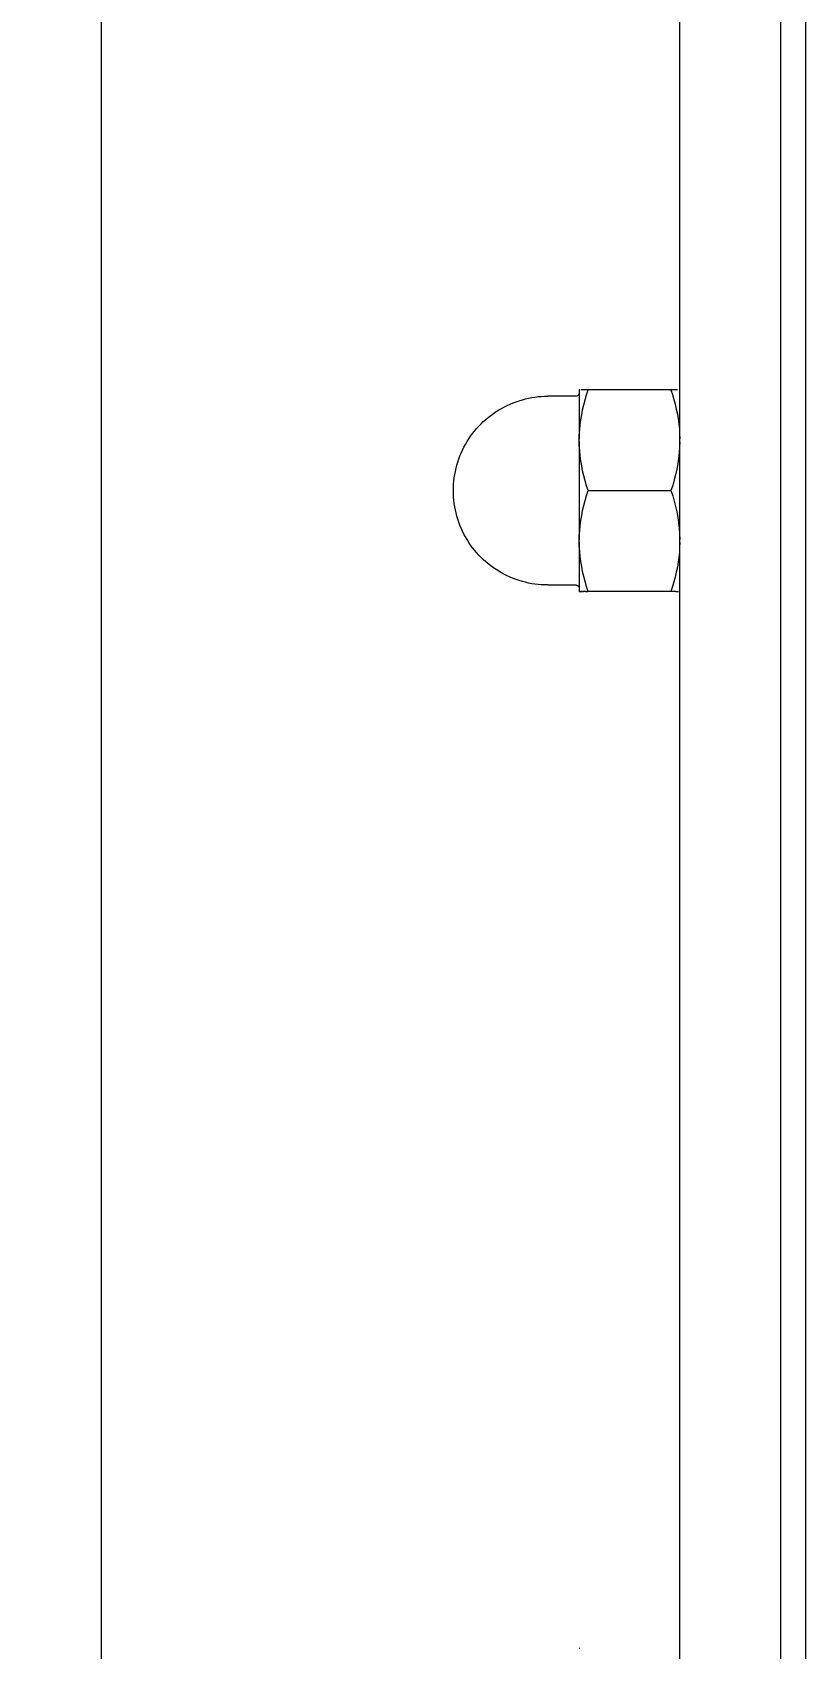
# Model space of a CAD drawing. Header units: millimetres. Extents: x -402 to 3954, y -41 to 3282.
# Drawn here: x -148.8 to -87.4, y 1485.9 to 1614.3 of the extents above; entities that cross this region are included whole.
import ezdxf

# ---------------------------------------------------------------- set-up
doc = ezdxf.new("R2010")
doc.units = ezdxf.units.MM
doc.layers.add('ZANO_R', color=7, linetype='Continuous', lineweight=0)
doc.layers.add('ZANO_W', color=1, linetype='Continuous', lineweight=0)
doc.styles.add('Arial', font='arial.ttf')
doc.styles.get("Standard").update_dxf_attribs({"font": 'ARIALUNI.TTF'})
doc.dimstyles.new('pl i ang', dxfattribs={"dimtxt": 50, "dimasz": 50, "dimexe": 1.25, "dimexo": 0.625, "dimgap": 10, "dimtad": 1, "dimtoh": 1, "dimtxsty": 'Standard', "dimcen": 2.5, "dimclrd": 1, "dimclre": 1, "dimclrt": 1, "dimadec": 0, "dimazin": 0, "dimtfac": 1, "dimtmove": 0, "dimatfit": 3, "dimfxl": 1, "dimarcsym": 1})

# ---------------------------------------------------------------- blocks, each defined once
blk = doc.blocks.new('*D414')
at = {"layer": 'ZANO_W', "color": 1, "lineweight": -2}
for p, q in [((-99.37, 1886.11), (-300.68, 1886.11)), ((-290.68, 1846.11), (-290.68, 1292.92)), ((-143.88, 1252.92), (-300.68, 1252.92))]:
    blk.add_line(p, q, dxfattribs=at)
at = {"layer": 'ZANO_W', "color": 1}
for points in [[(-284.02, 1846.11), (-297.35, 1846.11), (-290.68, 1886.11)], [(-297.35, 1292.92), (-284.02, 1292.92), (-290.68, 1252.92)]]:
    blk.add_solid(points, dxfattribs=at)
at = {"layer": 'ZANO_W', "color": 1, "insert": (-321.12, 1569.52), "char_height": 40, "attachment_point": 5, "rotation": 90, "style": 'Arial'}
blk.add_mtext('633', dxfattribs=at)

msp = doc.modelspace()

# ---------------------------------------------------------------- linework, layer by layer
at = {"layer": 'ZANO_R'}
for p, q in [((-97.37, 1262.91), (-97.37, 1702.91)), ((-89.37, 1702.91), (-89.37, 1262.91)), ((-87.37, 1257.91), (-87.37, 1697.91)), ((-143.37, 1692.91), (-143.37, 1262.91)), ((-105.36, 1585.91), (-105.37, 1585.91)), ((-105.37, 1585.91), (-105.37, 1581.98)), ((-105.34, 1585.91), (-105.36, 1585.91)), ((-105.31, 1585.91), (-105.34, 1585.91)), ((-105.22, 1585.91), (-105.23, 1585.91)), ((-105.18, 1585.91), (-105.22, 1585.91)), ((-104.95, 1585.91), (-105.18, 1585.91)), ((-104.65, 1585.91), (-104.95, 1585.91)), ((-104.78, 1585.52), (-104.65, 1585.91)), ((-98.08, 1585.91), (-104.65, 1585.91)), ((-97.79, 1585.91), (-98.08, 1585.91)), ((-98.08, 1585.91), (-97.96, 1585.53)), ((-97.73, 1585.91), (-97.79, 1585.91)), ((-97.72, 1585.91), (-97.73, 1585.91)), ((-97.67, 1585.91), (-97.72, 1585.91)), ((-97.66, 1585.91), (-97.67, 1585.91)), ((-97.61, 1585.91), (-97.66, 1585.91)), ((-97.61, 1585.91), (-97.61, 1585.91)), ((-97.56, 1585.91), (-97.61, 1585.91)), ((-97.56, 1585.91), (-97.56, 1585.91)), ((-97.56, 1585.91), (-97.56, 1585.91)), ((-97.4, 1585.91), (-97.4, 1585.91)), ((-97.38, 1585.91), (-97.39, 1585.91)), ((-97.37, 1585.91), (-97.38, 1585.91)), ((-111.54, 1584.44), (-111.32, 1584.56)), ((-111.32, 1584.56), (-111.09, 1584.68)), ((-111.09, 1584.68), (-110.86, 1584.78)), ((-110.86, 1584.78), (-110.62, 1584.88)), ((-110.62, 1584.88), (-110.38, 1584.97)), ((-110.38, 1584.97), (-110.14, 1585.05)), ((-110.14, 1585.05), (-109.89, 1585.13)), ((-109.89, 1585.13), (-109.64, 1585.19)), ((-109.64, 1585.19), (-109.39, 1585.25)), ((-109.39, 1585.25), (-109.14, 1585.3)), ((-109.14, 1585.3), (-108.89, 1585.34)), ((-108.89, 1585.34), (-108.64, 1585.37)), ((-108.64, 1585.37), (-108.38, 1585.39)), ((-108.38, 1585.39), (-108.12, 1585.4)), ((-108.12, 1585.4), (-107.87, 1585.41)), ((-105.62, 1585.41), (-107.87, 1585.41)), ((-105.61, 1585.41), (-105.62, 1585.41)), ((-105.6, 1585.41), (-105.61, 1585.41)), ((-105.59, 1585.41), (-105.6, 1585.41)), ((-105.58, 1585.41), (-105.59, 1585.41)), ((-105.57, 1585.41), (-105.58, 1585.41)), ((-105.58, 1585.41), (-105.58, 1585.41)), ((-105.56, 1585.41), (-105.57, 1585.41)), ((-105.55, 1585.41), (-105.56, 1585.41)), ((-105.54, 1585.42), (-105.55, 1585.41)), ((-105.53, 1585.42), (-105.54, 1585.42)), ((-105.52, 1585.42), (-105.53, 1585.42)), ((-105.51, 1585.43), (-105.52, 1585.43)), ((-105.52, 1585.43), (-105.52, 1585.42)), ((-105.5, 1585.43), (-105.51, 1585.43)), ((-105.49, 1585.44), (-105.5, 1585.43)), ((-105.48, 1585.45), (-105.49, 1585.44)), ((-105.49, 1585.44), (-105.49, 1585.44)), ((-105.47, 1585.45), (-105.48, 1585.45)), ((-105.46, 1585.46), (-105.47, 1585.45)), ((-105.45, 1585.47), (-105.46, 1585.46)), ((-105.46, 1585.46), (-105.46, 1585.46)), ((-105.44, 1585.48), (-105.45, 1585.47)), ((-105.43, 1585.49), (-105.44, 1585.48)), ((-105.44, 1585.48), (-105.44, 1585.48)), ((-105.42, 1585.5), (-105.43, 1585.49)), ((-105.43, 1585.49), (-105.43, 1585.49)), ((-105.41, 1585.52), (-105.42, 1585.51)), ((-105.42, 1585.51), (-105.42, 1585.5)), ((-105.4, 1585.53), (-105.41, 1585.52)), ((-105.41, 1585.52), (-105.41, 1585.52)), ((-105.39, 1585.55), (-105.4, 1585.54)), ((-105.4, 1585.54), (-105.4, 1585.53)), ((-105.38, 1585.57), (-105.39, 1585.56)), ((-105.39, 1585.56), (-105.39, 1585.55)), ((-105.39, 1585.55), (-105.39, 1585.55)), ((-105.37, 1585.6), (-105.38, 1585.59)), ((-105.38, 1585.59), (-105.38, 1585.59)), ((-105.38, 1585.59), (-105.38, 1585.58)), ((-105.38, 1585.58), (-105.38, 1585.57)), ((-105.37, 1585.64), (-105.37, 1585.63)), ((-105.37, 1585.63), (-105.37, 1585.62)), ((-105.37, 1585.62), (-105.37, 1585.61)), ((-105.37, 1585.61), (-105.37, 1585.6)), ((-105.1, 1584.33), (-105, 1584.73)), ((-105, 1584.73), (-104.9, 1585.13)), ((-104.9, 1585.13), (-104.78, 1585.52)), ((-97.96, 1585.53), (-97.84, 1585.15)), ((-97.84, 1585.15), (-97.74, 1584.77)), ((-97.74, 1584.77), (-97.65, 1584.38)), ((-113.17, 1583.21), (-112.99, 1583.39)), ((-112.99, 1583.39), (-112.8, 1583.56)), ((-112.8, 1583.56), (-112.6, 1583.72)), ((-112.6, 1583.72), (-112.4, 1583.88)), ((-112.4, 1583.88), (-112.19, 1584.03)), ((-112.19, 1584.03), (-111.98, 1584.18)), ((-111.98, 1584.18), (-111.77, 1584.31)), ((-111.77, 1584.31), (-111.54, 1584.44)), ((-105.29, 1583.13), (-105.24, 1583.53)), ((-105.24, 1583.53), (-105.17, 1583.93)), ((-105.17, 1583.93), (-105.1, 1584.33)), ((-97.65, 1584.38), (-97.57, 1583.99)), ((-97.57, 1583.99), (-97.51, 1583.6)), ((-97.51, 1583.6), (-97.45, 1583.21)), ((-114.28, 1581.8), (-114.14, 1582.02)), ((-114.14, 1582.02), (-114, 1582.23)), ((-114, 1582.23), (-113.84, 1582.44)), ((-113.84, 1582.44), (-113.69, 1582.64)), ((-113.69, 1582.64), (-113.52, 1582.83)), ((-113.52, 1582.83), (-113.35, 1583.02)), ((-113.35, 1583.02), (-113.17, 1583.21)), ((-105.37, 1581.91), (-105.36, 1582.31)), ((-105.36, 1582.31), (-105.33, 1582.72)), ((-105.33, 1582.72), (-105.29, 1583.13)), ((-97.45, 1583.21), (-97.41, 1582.81)), ((-97.41, 1582.81), (-97.39, 1582.42)), ((-97.39, 1582.42), (-97.37, 1582.02)), ((-114.85, 1580.66), (-114.75, 1580.89)), ((-114.75, 1580.89), (-114.64, 1581.13)), ((-114.64, 1581.13), (-114.53, 1581.36)), ((-114.53, 1581.36), (-114.41, 1581.58)), ((-114.41, 1581.58), (-114.28, 1581.8)), ((-105.36, 1581.5), (-105.37, 1581.91)), ((-105.37, 1581.81), (-105.37, 1574)), ((-105.33, 1581.09), (-105.36, 1581.5)), ((-105.29, 1580.68), (-105.33, 1581.09)), ((-97.42, 1580.91), (-97.47, 1580.47)), ((-97.39, 1581.35), (-97.42, 1580.91)), ((-97.37, 1581.79), (-97.39, 1581.35)), ((-115.26, 1579.18), (-115.21, 1579.43)), ((-115.21, 1579.43), (-115.16, 1579.68)), ((-115.16, 1579.68), (-115.09, 1579.93)), ((-115.09, 1579.93), (-115.02, 1580.17)), ((-115.02, 1580.17), (-114.94, 1580.42)), ((-114.94, 1580.42), (-114.85, 1580.66)), ((-105.24, 1580.28), (-105.29, 1580.68)), ((-105.17, 1579.88), (-105.24, 1580.28)), ((-105.1, 1579.48), (-105.17, 1579.88)), ((-105, 1579.08), (-105.1, 1579.48)), ((-97.62, 1579.6), (-97.71, 1579.17)), ((-97.54, 1580.03), (-97.62, 1579.6)), ((-97.47, 1580.47), (-97.54, 1580.03)), ((-115.37, 1577.91), (-115.36, 1578.16)), ((-115.36, 1578.16), (-115.35, 1578.42)), ((-115.35, 1578.42), (-115.33, 1578.67)), ((-115.33, 1578.67), (-115.3, 1578.93)), ((-115.3, 1578.93), (-115.26, 1579.18)), ((-104.9, 1578.68), (-105, 1579.08)), ((-104.78, 1578.29), (-104.9, 1578.68)), ((-104.65, 1577.91), (-104.78, 1578.29)), ((-97.94, 1578.32), (-98.08, 1577.91)), ((-97.82, 1578.75), (-97.94, 1578.32)), ((-97.71, 1579.17), (-97.82, 1578.75)), ((-115.36, 1577.65), (-115.37, 1577.91)), ((-115.35, 1577.39), (-115.36, 1577.65)), ((-115.33, 1577.14), (-115.35, 1577.39)), ((-115.3, 1576.88), (-115.33, 1577.14)), ((-115.26, 1576.63), (-115.3, 1576.88)), ((-105, 1576.73), (-104.9, 1577.13)), ((-104.9, 1577.13), (-104.78, 1577.52)), ((-104.78, 1577.52), (-104.65, 1577.91)), ((-104.65, 1577.91), (-98.08, 1577.91)), ((-98.08, 1577.91), (-97.94, 1577.49)), ((-97.94, 1577.49), (-97.82, 1577.07)), ((-97.82, 1577.07), (-97.71, 1576.64)), ((-115.21, 1576.38), (-115.26, 1576.63)), ((-115.16, 1576.13), (-115.21, 1576.38)), ((-115.09, 1575.88), (-115.16, 1576.13)), ((-115.02, 1575.64), (-115.09, 1575.88)), ((-114.94, 1575.39), (-115.02, 1575.64)), ((-105.24, 1575.53), (-105.17, 1575.93)), ((-105.17, 1575.93), (-105.1, 1576.33)), ((-105.1, 1576.33), (-105, 1576.73)), ((-97.71, 1576.64), (-97.62, 1576.21)), ((-97.62, 1576.21), (-97.54, 1575.78)), ((-97.54, 1575.78), (-97.47, 1575.34)), ((-114.85, 1575.15), (-114.94, 1575.39)), ((-114.75, 1574.92), (-114.85, 1575.15)), ((-114.64, 1574.68), (-114.75, 1574.92)), ((-114.53, 1574.45), (-114.64, 1574.68)), ((-114.41, 1574.23), (-114.53, 1574.45)), ((-105.37, 1573.91), (-105.36, 1574.31)), ((-105.36, 1574.31), (-105.33, 1574.72)), ((-105.33, 1574.72), (-105.29, 1575.13)), ((-105.29, 1575.13), (-105.24, 1575.53)), ((-97.47, 1575.34), (-97.42, 1574.9)), ((-97.42, 1574.9), (-97.39, 1574.46)), ((-97.39, 1574.46), (-97.37, 1574.02)), ((-114.28, 1574.01), (-114.41, 1574.23)), ((-114.14, 1573.79), (-114.28, 1574.01)), ((-114, 1573.58), (-114.14, 1573.79)), ((-113.84, 1573.37), (-114, 1573.58)), ((-113.69, 1573.17), (-113.84, 1573.37)), ((-113.52, 1572.98), (-113.69, 1573.17)), ((-105.36, 1573.5), (-105.37, 1573.91)), ((-105.37, 1573.83), (-105.37, 1569.9)), ((-105.33, 1573.09), (-105.36, 1573.5)), ((-105.29, 1572.68), (-105.33, 1573.09)), ((-97.41, 1573), (-97.45, 1572.6)), ((-97.39, 1573.4), (-97.41, 1573)), ((-97.37, 1573.79), (-97.39, 1573.4)), ((-113.35, 1572.79), (-113.52, 1572.98)), ((-113.17, 1572.6), (-113.35, 1572.79)), ((-112.99, 1572.42), (-113.17, 1572.6)), ((-112.8, 1572.25), (-112.99, 1572.42)), ((-112.6, 1572.09), (-112.8, 1572.25)), ((-112.4, 1571.93), (-112.6, 1572.09)), ((-112.19, 1571.78), (-112.4, 1571.93)), ((-111.98, 1571.63), (-112.19, 1571.78)), ((-105.24, 1572.28), (-105.29, 1572.68)), ((-105.17, 1571.88), (-105.24, 1572.28)), ((-105.1, 1571.48), (-105.17, 1571.88)), ((-97.57, 1571.82), (-97.65, 1571.43)), ((-97.51, 1572.21), (-97.57, 1571.82)), ((-97.45, 1572.6), (-97.51, 1572.21)), ((-111.77, 1571.5), (-111.98, 1571.63)), ((-111.54, 1571.37), (-111.77, 1571.5)), ((-111.32, 1571.25), (-111.54, 1571.37)), ((-111.09, 1571.13), (-111.32, 1571.25)), ((-110.86, 1571.03), (-111.09, 1571.13)), ((-110.62, 1570.93), (-110.86, 1571.03)), ((-110.38, 1570.84), (-110.62, 1570.93)), ((-110.14, 1570.76), (-110.38, 1570.84)), ((-109.89, 1570.68), (-110.14, 1570.76)), ((-109.64, 1570.62), (-109.89, 1570.68)), ((-109.39, 1570.56), (-109.64, 1570.62)), ((-109.14, 1570.51), (-109.39, 1570.56)), ((-108.89, 1570.48), (-109.14, 1570.51)), ((-108.64, 1570.44), (-108.89, 1570.48)), ((-108.38, 1570.42), (-108.64, 1570.44)), ((-105, 1571.08), (-105.1, 1571.48)), ((-104.9, 1570.68), (-105, 1571.08)), ((-104.78, 1570.29), (-104.9, 1570.68)), ((-97.84, 1570.66), (-97.96, 1570.28)), ((-97.74, 1571.04), (-97.84, 1570.66)), ((-97.65, 1571.43), (-97.74, 1571.04)), ((-108.12, 1570.41), (-108.38, 1570.42)), ((-107.87, 1570.41), (-108.12, 1570.41)), ((-107.87, 1570.41), (-105.62, 1570.41)), ((-105.62, 1570.41), (-105.61, 1570.41)), ((-105.61, 1570.41), (-105.6, 1570.4)), ((-105.6, 1570.4), (-105.59, 1570.4)), ((-105.59, 1570.4), (-105.58, 1570.4)), ((-105.58, 1570.4), (-105.58, 1570.4)), ((-105.58, 1570.4), (-105.57, 1570.4)), ((-105.57, 1570.4), (-105.56, 1570.4)), ((-105.56, 1570.4), (-105.55, 1570.4)), ((-105.55, 1570.4), (-105.54, 1570.39)), ((-105.54, 1570.39), (-105.53, 1570.39)), ((-105.53, 1570.39), (-105.52, 1570.39)), ((-105.52, 1570.39), (-105.52, 1570.38)), ((-105.52, 1570.38), (-105.51, 1570.38)), ((-105.51, 1570.38), (-105.5, 1570.38)), ((-105.5, 1570.38), (-105.49, 1570.37)), ((-105.49, 1570.37), (-105.49, 1570.37)), ((-105.49, 1570.37), (-105.48, 1570.36)), ((-105.48, 1570.36), (-105.47, 1570.36)), ((-105.47, 1570.36), (-105.46, 1570.35)), ((-105.46, 1570.35), (-105.46, 1570.35)), ((-105.46, 1570.35), (-105.45, 1570.34)), ((-105.45, 1570.34), (-105.44, 1570.34)), ((-105.44, 1570.34), (-105.44, 1570.33)), ((-105.44, 1570.33), (-105.43, 1570.32)), ((-105.43, 1570.32), (-105.43, 1570.32)), ((-105.43, 1570.32), (-105.42, 1570.31)), ((-105.42, 1570.31), (-105.42, 1570.3)), ((-105.42, 1570.3), (-105.41, 1570.3)), ((-105.41, 1570.3), (-105.41, 1570.29)), ((-105.41, 1570.29), (-105.4, 1570.28)), ((-105.4, 1570.28), (-105.4, 1570.27)), ((-105.4, 1570.27), (-105.39, 1570.26)), ((-105.39, 1570.26), (-105.39, 1570.26)), ((-105.39, 1570.26), (-105.39, 1570.25)), ((-105.39, 1570.25), (-105.38, 1570.24)), ((-105.38, 1570.24), (-105.38, 1570.23)), ((-105.38, 1570.23), (-105.38, 1570.22)), ((-105.38, 1570.22), (-105.38, 1570.22)), ((-105.38, 1570.22), (-105.37, 1570.21)), ((-105.37, 1570.21), (-105.37, 1570.2)), ((-105.37, 1570.2), (-105.37, 1570.19)), ((-105.37, 1570.19), (-105.37, 1570.18)), ((-105.37, 1570.18), (-105.37, 1570.17)), ((-105.37, 1569.9), (-105.36, 1569.9)), ((-105.36, 1569.9), (-105.35, 1569.9)), ((-105.34, 1569.9), (-105.33, 1569.9)), ((-105.32, 1569.9), (-105.31, 1569.9)), ((-105.29, 1569.9), (-105.27, 1569.9)), ((-105.26, 1569.9), (-105.23, 1569.9)), ((-105.22, 1569.9), (-105.23, 1569.9)), ((-105.22, 1569.9), (-105.18, 1569.9)), ((-105.17, 1569.9), (-105.18, 1569.9)), ((-105.17, 1569.9), (-105.13, 1569.9)), ((-105.12, 1569.9), (-105.13, 1569.9)), ((-105.12, 1569.9), (-105.09, 1569.9)), ((-105.07, 1569.9), (-105.09, 1569.9)), ((-105.07, 1569.9), (-105.04, 1569.9)), ((-105.01, 1569.9), (-105.04, 1569.9)), ((-105.01, 1569.9), (-104.99, 1569.9)), ((-104.95, 1569.9), (-104.99, 1569.9)), ((-104.95, 1569.9), (-104.94, 1569.9)), ((-104.88, 1569.9), (-104.94, 1569.9)), ((-104.88, 1569.9), (-104.85, 1569.9)), ((-104.81, 1569.9), (-104.85, 1569.9)), ((-104.81, 1569.9), (-104.75, 1569.9)), ((-104.65, 1569.9), (-104.78, 1570.29)), ((-104.69, 1569.9), (-104.75, 1569.9)), ((-104.69, 1569.9), (-104.65, 1569.9)), ((-98.08, 1569.9), (-104.65, 1569.9)), ((-97.96, 1570.28), (-98.08, 1569.9)), ((-97.75, 1569.9), (-98.08, 1569.9)), ((-97.75, 1569.9), (-97.73, 1569.9)), ((-97.7, 1569.9), (-97.73, 1569.9)), ((-97.7, 1569.9), (-97.67, 1569.9)), ((-97.65, 1569.9), (-97.67, 1569.9)), ((-97.65, 1569.9), (-97.61, 1569.9)), ((-97.6, 1569.9), (-97.61, 1569.9)), ((-97.6, 1569.9), (-97.56, 1569.9)), ((-97.56, 1569.9), (-97.56, 1569.9)), ((-97.56, 1569.9), (-97.52, 1569.9)), ((-97.51, 1569.9), (-97.52, 1569.9)), ((-97.51, 1569.9), (-97.48, 1569.9)), ((-97.4, 1569.9), (-97.4, 1569.9)), ((-97.39, 1569.9), (-97.38, 1569.9)), ((-97.38, 1569.9), (-97.37, 1569.9)), ((-105.34, 1485.91), (-105.36, 1485.91)), ((-105.31, 1485.91), (-105.34, 1485.91)), ((-97.4, 1485.91), (-97.4, 1485.91)), ((-97.38, 1485.91), (-97.39, 1485.91))]:
    msp.add_line(p, q, dxfattribs=at)

# ---------------------------------------------------------------- dimensions: what is measured, and where the dimension line sits
at = {"layer": 'ZANO_W'}
dim = msp.add_linear_dim(base=(-290.68, 1252.92), p1=(-89.37, 1886.11), p2=(-133.88, 1252.92), angle=90, dimstyle='pl i ang', override={"dimtxt": 40, "dimasz": 40, "dimexe": 10, "dimexo": 10, "dimtoh": 0, "dimdec": 0, "dimtxsty": 'Arial', "dimtdec": 0, "dimtmove": 1}, dxfattribs=at)
dim.commit()
dim.dimension.update_dxf_attribs({"geometry": '*D414', "text_midpoint": (-321.12, 1569.52)})

doc.saveas('drawing.dxf')
